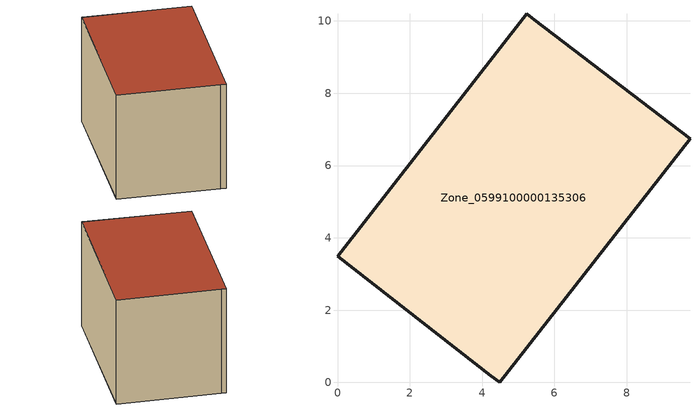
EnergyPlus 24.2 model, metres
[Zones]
Zone_0599100000135306
 floor ground (C_G): 4.24,0.18 0,3.49 5.23,10.21 5.45,10.03 9.75,6.74 4.48,0 z3.1
 wall outside (C_F): 5.23,10.21 0,3.49 4.24,0.18 4.48,0 9.75,6.74 5.45,10.03 5.23,10.21 z3.1:9.06
 roof outside (C_R): 0,3.49 4.24,0.18 4.48,0 9.75,6.74 5.45,10.03 5.23,10.21 z9.06
[BUILDING]
Pand.0599100000135306: North Axis=0; Terrain=City; Loads Convergence Tolerance Value=0.04; Temperature Convergence Tolerance Value=0.4; Solar Distribution=FullExterior; Maximum Number of Warmup Days=25; Minimum Number of Warmup Days=1
[Site:Location]
Rotterdam.The.Hague.AP_ZH_NLD Design_Conditions: Latitude=51.96; Longitude=4.45; Time Zone=1; Elevation=-4.5
[SITE:GROUNDTEMPERATURE:BUILDINGSURFACE]
18, 18, 18, 18, 18, 18, 18, 18, 18, 18, 18, 18
[MATERIAL] Thermal Absorptance=0.9; Solar Absorptance=0.7; Visible Absorptance=0.7
Name | Roughness | Thickness | Conductivity | Density | Specific Heat
G.TC.1946-1964 | MediumSmooth | 0.15 | 1 | 540 | 1210
F.TC.1946-1964 | Rough | 0.3 | 0.857143 | 1920 | 840
R.TC.1946-1964 | MediumRough | 0.2 | 0.235294 | 1500 | 1000
[CONSTRUCTION]
C_G: G.TC.1946-1964
C_F: F.TC.1946-1964
C_R: R.TC.1946-1964
[ZONE]
Zone_0599100000135306: Type=1; Multiplier=1; Ceiling Height=Autocalculate; Volume=Autocalculate; Floor Area=autocalculate; Part of Total Floor Area=Yes
[ZONEINFILTRATION:DESIGNFLOWRATE]
Infil_Zone_0599100000135306: Zone or ZoneList or Space or SpaceList=Zone_0599100000135306; Schedule=AlwaysOn; Design Flow Rate Calculation Method=Flow/Area; Flow Rate per Floor Area=0.003; Constant Term Coefficient=1; Temperature Term Coefficient=0; Velocity Term Coefficient=0; Velocity Squared Term Coefficient=0
[HVACTEMPLATE:ZONE:IDEALLOADSAIRSYSTEM]
Zone_0599100000135306: Maximum Heating Supply Air Temperature=50; Minimum Cooling Supply Air Temperature=13; Maximum Heating Supply Air Humidity Ratio=0.0156; Minimum Cooling Supply Air Humidity Ratio=0.0077; Heating Limit=NoLimit; Cooling Limit=NoLimit; Dehumidification Control Type=ConstantSensibleHeatRatio; Cooling Sensible Heat Ratio=0.7; Dehumidification Setpoint=60; Humidification Control Type=None; Humidification Setpoint=30; Outdoor Air Method=None; Outdoor Air Flow Rate per Person=0.00944; Outdoor Air Flow Rate per Zone Floor Area=0; Outdoor Air Flow Rate per Zone=0; Demand Controlled Ventilation Type=None; Outdoor Air Economizer Type=NoEconomizer; Heat Recovery Type=None; Sensible Heat Recovery Effectiveness=0.7; Latent Heat Recovery Effectiveness=0.65
[ZONECONTROL:THERMOSTAT]
ThermostatControl_Zone_0599100000135306: Zone or ZoneList=Zone_0599100000135306; Control Type Schedule=DualSetpointControlType; Control 1=Thermostat_Zone_0599100000135306; Temperature Difference Between Cutout And Setpoint=0
[THERMOSTATSETPOINT:DUALSETPOINT]
Thermostat_Zone_0599100000135306: Heating Setpoint Temperature Schedule=HeatingSetpoint_Zone_0599100000135306; Cooling Setpoint Temperature Schedule=CoolingSetpoint_Zone_0599100000135306
[SCHEDULE:COMPACT]
HeatingSetpoint_Zone_0599100000135306: Through: 12/31, For: AllDays, Until: 24:00, 21
CoolingSetpoint_Zone_0599100000135306: Through: 12/31, For: AllDays, Until: 24:00, 24
DualSetpointControlType: Through: 12/31, For: AllDays, Until: 24:00, 4
AlwaysOn: Through: 12/31, For: AllDays, Until: 24:00, 1
